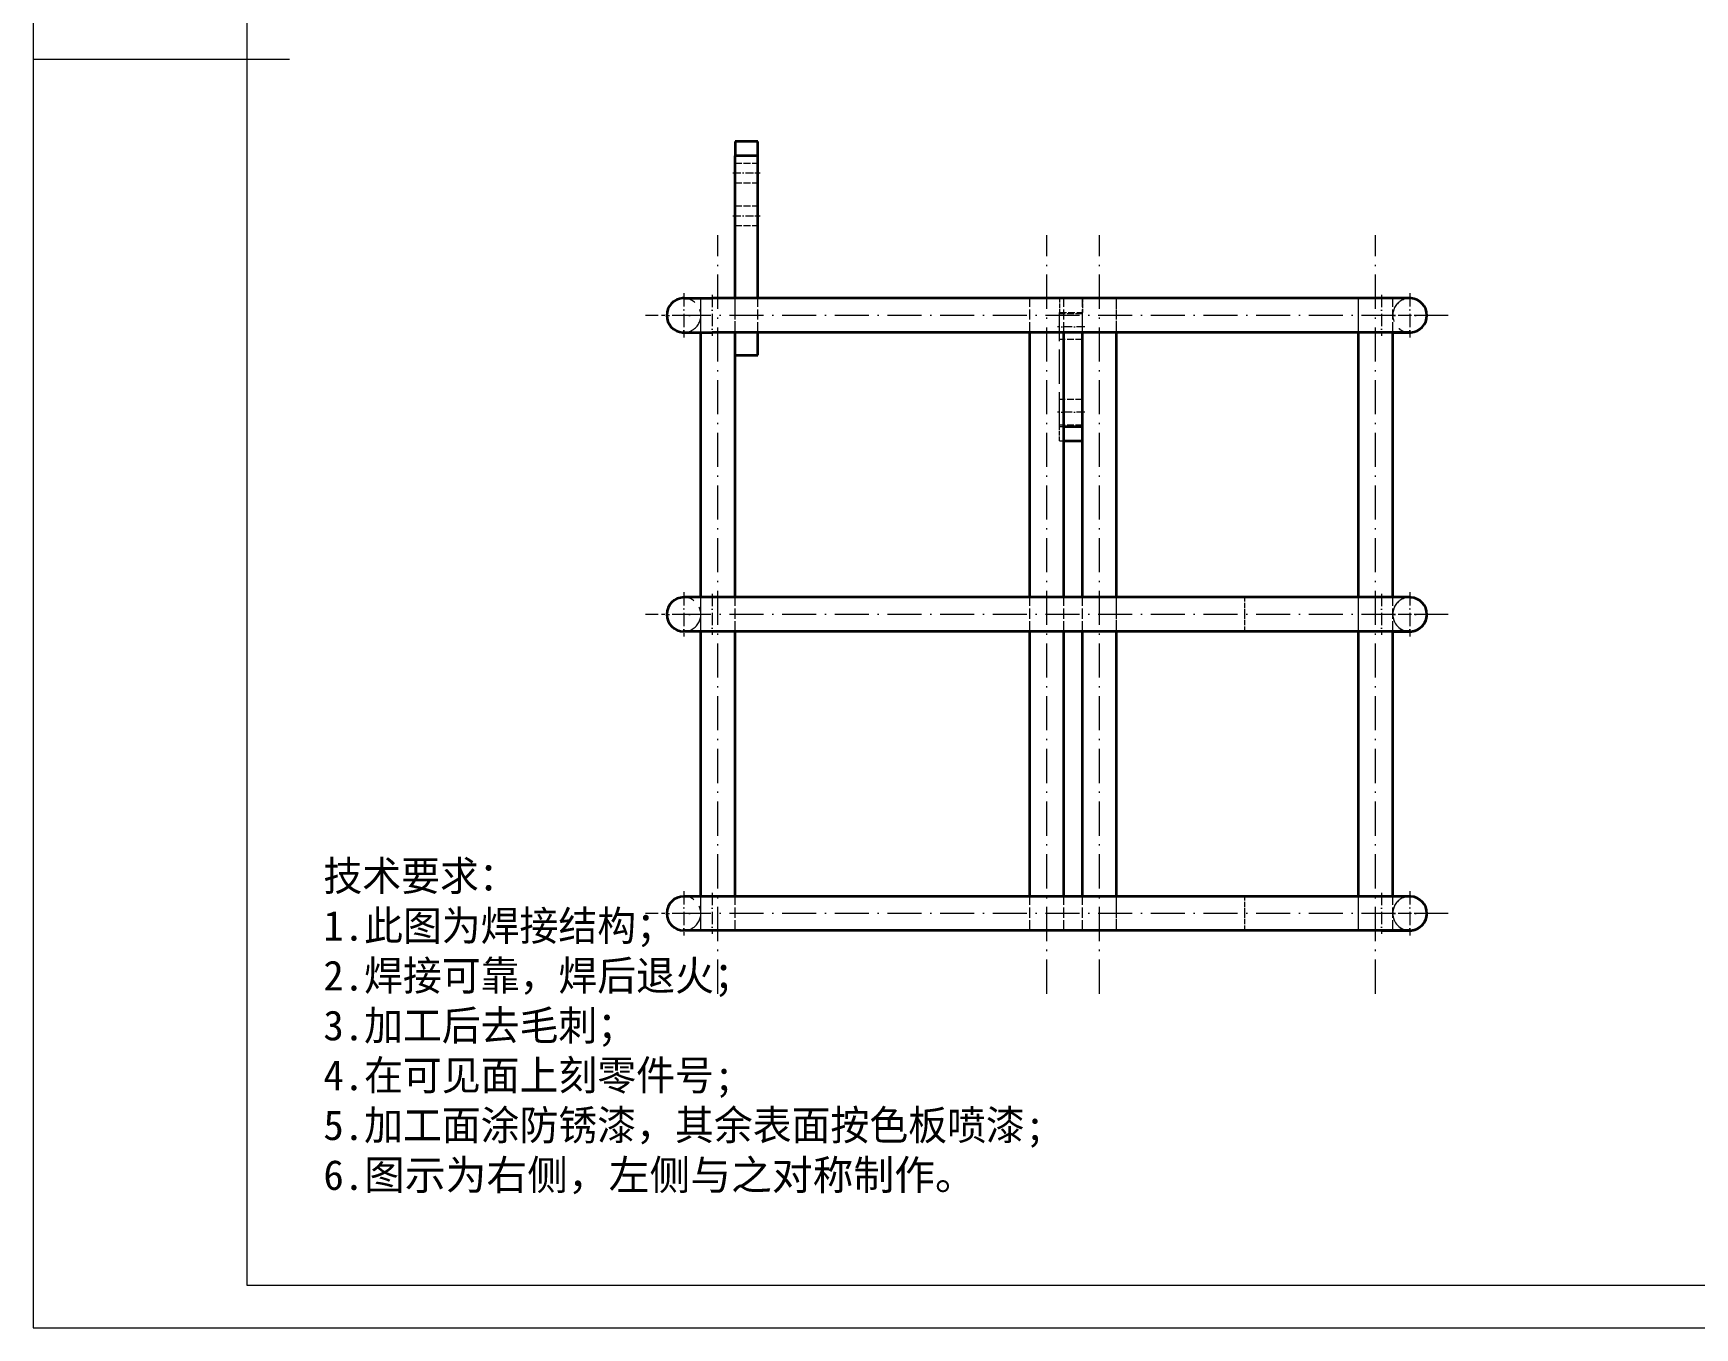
# Model space of a CAD drawing. Header units: millimetres. Extents: x -15766 to 80009, y -9701 to 15159.
# Drawn here: x 11268 to 11852, y 13254 to 13708 of the extents above; entities that cross this region are included whole.
import ezdxf

# ---------------------------------------------------------------- set-up
doc = ezdxf.new("R2010")
doc.units = ezdxf.units.MM
for name, pattern in [('CENTER-HOKUTO_1', [16, 13, -1, 1, -1]), ('DASHDOT', [18.5, 12, -3, 0.5, -3]), ('DASHED', [15, 12, -3]), ('HIDDEN-HOKUTO_1', [2, 1, -1])]:
    doc.linetypes.add(name, pattern=pattern)
for name, color, linetype, lineweight in [('AM_7', 2, 'CENTER-HOKUTO_1', 18), ('AM_HID', 1, 'HIDDEN-HOKUTO_1', 18), ('AM_VIS', 7, 'Continuous', 18), ('CDRAFT0', 7, 'Continuous', 18), ('title_frame', 7, 'Continuous', 18), ('word_dim', 9, 'Continuous', 18), ('粗实线层_1', 7, 'Continuous', 15)]:
    doc.layers.add(name, color=color, linetype=linetype, lineweight=lineweight)

# ---------------------------------------------------------------- blocks, each defined once
blk = doc.blocks.new('*X588')
at = {"layer": 'CDRAFT0'}
for p, q in [((0, 297), (0, 0)), ((0, 0), (420, 0))]:
    blk.add_line(p, q, dxfattribs=at)
at = {"layer": '粗实线层_1'}
for p, q in [((25, 292), (25, 5)), ((0, 148.5), (30, 148.5)), ((25, 5), (415, 5))]:
    blk.add_line(p, q, dxfattribs=at)

msp = doc.modelspace()

# ---------------------------------------------------------------- linework, layer by layer
at = {"layer": 'AM_7', "linetype": 'DASHDOT', "lineweight": 13, "ltscale": 0.23999}
for p, q in [((11514.08692, 13659.21365), (11523.68653, 13659.21365)), ((11514.08692, 13644.21365), (11523.68653, 13644.21365))]:
    msp.add_line(p, q, dxfattribs=at)
at = {"layer": 'AM_7', "linetype": 'DASHDOT', "lineweight": 13}
for p, q in [((11508.88673, 13371.01363), (11508.88673, 13637.4136)), ((11624.38673, 13371.01363), (11624.38673, 13637.4136)), ((11642.88673, 13371.01363), (11642.88673, 13637.4136)), ((11739.88673, 13371.01363), (11739.88673, 13637.4136)), ((11765.38673, 13609.21365), (11483.38575, 13609.21365)), ((11765.38673, 13504.21365), (11483.38575, 13504.21365)), ((11765.38673, 13399.21365), (11483.38575, 13399.21365))]:
    msp.add_line(p, q, dxfattribs=at)
at = {"layer": 'AM_7', "linetype": 'DASHDOT', "lineweight": 13, "ltscale": 0.390002}
for p, q in [((11496.88673, 13617.01369), (11496.88673, 13601.4136)), ((11751.88673, 13617.01369), (11751.88673, 13601.4136)), ((11496.88673, 13512.01369), (11496.88673, 13496.4136)), ((11751.88673, 13512.01369), (11751.88673, 13496.4136))]:
    msp.add_line(p, q, dxfattribs=at)
at = {"layer": 'AM_7', "linetype": 'DASHDOT', "lineweight": 13, "ltscale": 0.359998}
msp.add_line((11506.88673, 13616.4136), (11506.88673, 13602.01369), dxfattribs=at)
at = {"layer": 'AM_7', "linetype": 'DASHDOT', "lineweight": 13, "ltscale": 0.360016}
for p, q in [((11741.88673, 13616.41372), (11741.88673, 13602.01308)), ((11506.88673, 13511.41372), (11506.88673, 13497.01308)), ((11741.88673, 13511.41372), (11741.88673, 13497.01308)), ((11506.88673, 13406.41372), (11506.88673, 13392.01308)), ((11741.88673, 13406.41372), (11741.88673, 13392.01308))]:
    msp.add_line(p, q, dxfattribs=at)
at = {"layer": 'AM_7', "linetype": 'DASHDOT', "lineweight": 13, "ltscale": 0.38999}
for p, q in [((11504.68653, 13609.21365), (11489.08692, 13609.21365)), ((11759.68653, 13609.21365), (11744.08692, 13609.21365)), ((11504.68653, 13504.21365), (11489.08692, 13504.21365)), ((11759.68653, 13504.21365), (11744.08692, 13504.21365)), ((11504.68653, 13399.21365), (11489.08692, 13399.21365)), ((11759.68653, 13399.21365), (11744.08692, 13399.21365))]:
    msp.add_line(p, q, dxfattribs=at)
at = {"layer": 'AM_7', "linetype": 'DASHDOT', "lineweight": 13, "ltscale": 0.240015}
for p, q in [((11637.68653, 13605.21365), (11628.08595, 13605.21365)), ((11637.68653, 13575.21365), (11628.08595, 13575.21365))]:
    msp.add_line(p, q, dxfattribs=at)
at = {"layer": 'AM_7', "linetype": 'DASHDOT', "lineweight": 13, "ltscale": 0.389999}
for p, q in [((11496.88673, 13407.01363), (11496.88673, 13391.41366)), ((11751.88673, 13407.01363), (11751.88673, 13391.41366))]:
    msp.add_line(p, q, dxfattribs=at)
at = {"layer": 'AM_HID', "linetype": 'DASHED', "lineweight": 13, "ltscale": 0.2}
for p, q in [((11514.88673, 13665.21365), (11522.88673, 13665.21365)), ((11514.88673, 13662.71365), (11522.88673, 13662.71365)), ((11514.88673, 13655.71365), (11522.88673, 13655.71365)), ((11514.88673, 13647.71365), (11522.88673, 13647.71365)), ((11514.88673, 13640.71365), (11522.88673, 13640.71365)), ((11628.88673, 13610.21365), (11636.88673, 13610.21365)), ((11628.88673, 13610.21365), (11636.88673, 13610.21365)), ((11636.88673, 13609.71365), (11628.88673, 13609.71365)), ((11741.88673, 13603.21365), (11733.88673, 13603.21365)), ((11636.88673, 13600.71365), (11628.88673, 13600.71365)), ((11636.88673, 13579.71365), (11628.88673, 13579.71365)), ((11636.88673, 13570.71365), (11628.88673, 13570.71365)), ((11628.88673, 13570.21365), (11636.88673, 13570.21365)), ((11741.88673, 13498.21365), (11733.88673, 13498.21365)), ((11741.88673, 13498.21365), (11733.88673, 13498.21365))]:
    msp.add_line(p, q, dxfattribs=at)
at = {"layer": 'AM_HID', "linetype": 'DASHED', "lineweight": 13, "ltscale": 0.15}
for p, q in [((11508.88673, 13615.21365), (11502.88673, 13615.21365)), ((11514.88673, 13615.21365), (11508.88673, 13615.21365)), ((11624.38673, 13615.21365), (11618.38673, 13615.21365)), ((11630.38673, 13615.21365), (11624.38673, 13615.21365)), ((11642.88673, 13615.21365), (11636.88673, 13615.21365)), ((11648.88673, 13615.21365), (11642.88673, 13615.21365)), ((11648.88673, 13609.21365), (11648.88673, 13615.21365)), ((11739.88673, 13615.21365), (11733.88673, 13615.21365)), ((11745.88673, 13615.21365), (11739.88673, 13615.21365)), ((11648.88673, 13603.21365), (11648.88673, 13609.21365)), ((11648.88673, 13504.21365), (11648.88673, 13510.21365)), ((11693.88673, 13504.21365), (11693.88673, 13510.21365)), ((11648.88673, 13498.21365), (11648.88673, 13504.21365)), ((11693.88673, 13498.21365), (11693.88673, 13504.21365)), ((11648.88673, 13399.21365), (11648.88673, 13405.21365)), ((11693.88673, 13399.21365), (11693.88673, 13405.21365)), ((11648.88673, 13393.21365), (11648.88673, 13399.21365)), ((11693.88673, 13393.21365), (11693.88673, 13399.21365))]:
    msp.add_line(p, q, dxfattribs=at)
at = {"layer": 'AM_HID', "linetype": 'DASHED', "lineweight": 13, "ltscale": 0.3}
for p, q in [((11502.88673, 13603.21365), (11502.88673, 13615.21365)), ((11514.88673, 13603.21377), (11514.88673, 13615.21377)), ((11514.88673, 13603.21365), (11514.88673, 13615.21365)), ((11522.88673, 13603.21377), (11522.88673, 13615.21377)), ((11618.38673, 13603.21365), (11618.38673, 13615.21365)), ((11630.38673, 13603.21365), (11630.38673, 13615.21365)), ((11733.88673, 13603.21365), (11733.88673, 13615.21365)), ((11745.88673, 13603.21365), (11745.88673, 13615.21365)), ((11502.88673, 13498.21365), (11502.88673, 13510.21365)), ((11514.88673, 13498.21377), (11514.88673, 13510.21377)), ((11514.88673, 13498.21365), (11514.88673, 13510.21365)), ((11618.38673, 13498.21365), (11618.38673, 13510.21365)), ((11630.38673, 13498.21365), (11630.38673, 13510.21365)), ((11636.88673, 13498.21377), (11636.88673, 13510.21377)), ((11648.88673, 13498.21377), (11648.88673, 13510.21377)), ((11733.88673, 13498.21365), (11733.88673, 13510.21365)), ((11745.88673, 13498.21377), (11745.88673, 13510.21377)), ((11745.88673, 13498.21377), (11745.88673, 13510.21377)), ((11745.88673, 13498.21365), (11745.88673, 13510.21365)), ((11502.88673, 13393.21365), (11502.88673, 13405.21365)), ((11514.88673, 13393.21365), (11514.88673, 13405.21365)), ((11618.38673, 13393.21365), (11618.38673, 13405.21365)), ((11630.38673, 13393.21365), (11630.38673, 13405.21365)), ((11733.88673, 13393.21365), (11733.88673, 13405.21365)), ((11745.88673, 13393.21365), (11745.88673, 13405.21365))]:
    msp.add_line(p, q, dxfattribs=at)
at = {"layer": 'AM_HID', "linetype": 'DASHED', "lineweight": 13}
for p, q in [((11502.88673, 13393.21365), (11502.88673, 13615.21365)), ((11514.88673, 13595.21365), (11514.88673, 13615.21365)), ((11741.88673, 13615.21365), (11648.88673, 13615.21365)), ((11733.88673, 13393.21365), (11733.88673, 13615.21365)), ((11733.88673, 13393.21365), (11733.88673, 13615.21365)), ((11628.88673, 13570.21365), (11628.88673, 13610.21365)), ((11741.88673, 13510.21365), (11648.88673, 13510.21365)), ((11741.88673, 13510.21365), (11693.88673, 13510.21365)), ((11741.88673, 13405.21365), (11648.88673, 13405.21365)), ((11741.88673, 13405.21365), (11693.88673, 13405.21365))]:
    msp.add_line(p, q, dxfattribs=at)
at = {"layer": 'AM_HID', "linetype": 'DASHED', "lineweight": 13, "ltscale": 0.125}
for p, q in [((11628.88673, 13615.21365), (11628.88673, 13610.21365)), ((11636.88673, 13615.21365), (11636.88673, 13610.21365)), ((11628.88673, 13565.21365), (11628.88673, 13570.21365))]:
    msp.add_line(p, q, dxfattribs=at)
at = {"layer": 'AM_HID', "linetype": 'DASHED', "lineweight": 13, "ltscale": 0.1625}
msp.add_line((11630.38673, 13615.21365), (11636.88673, 13615.21365), dxfattribs=at)
at = {"layer": 'AM_HID', "linetype": 'DASHED', "lineweight": 13, "ltscale": 0.299997}
for p, q in [((11636.88673, 13603.21377), (11636.88673, 13615.21365)), ((11648.88673, 13603.21377), (11648.88673, 13615.21365)), ((11745.88673, 13603.21377), (11745.88673, 13615.21365)), ((11745.88673, 13603.21377), (11745.88673, 13615.21365))]:
    msp.add_line(p, q, dxfattribs=at)
at = {"layer": 'AM_HID', "linetype": 'DASHED', "lineweight": 13, "ltscale": 0.250073}
msp.add_line((11741.88673, 13615.21365), (11751.88966, 13615.21365), dxfattribs=at)
at = {"layer": 'AM_HID', "linetype": 'DASHED', "lineweight": 13, "ltscale": 0.174997}
msp.add_line((11636.88673, 13603.21377), (11636.88673, 13610.21365), dxfattribs=at)
at = {"layer": 'AM_HID', "linetype": 'DASHED', "lineweight": 13, "ltscale": 0.1}
for p, q in [((11741.88673, 13603.21365), (11745.88673, 13603.21365)), ((11741.88673, 13498.21365), (11745.88673, 13498.21365)), ((11741.88673, 13498.21365), (11745.88673, 13498.21365))]:
    msp.add_line(p, q, dxfattribs=at)
at = {"layer": 'AM_HID', "linetype": 'DASHED', "lineweight": 13, "ltscale": 0.0375}
for p, q in [((11628.88673, 13570.21365), (11630.38673, 13570.21365)), ((11628.88673, 13565.21365), (11630.38673, 13565.21365))]:
    msp.add_line(p, q, dxfattribs=at)
at = {"layer": 'AM_HID', "linetype": 'DASHED', "lineweight": 13, "ltscale": 0.249878}
for p, q in [((11741.88673, 13510.21365), (11751.88184, 13510.21365)), ((11741.88673, 13510.21365), (11751.88184, 13510.21365)), ((11741.88673, 13405.21365), (11751.88184, 13405.21365)), ((11741.88673, 13405.21365), (11751.88184, 13405.21365))]:
    msp.add_line(p, q, dxfattribs=at)
at = {"layer": 'AM_HID', "linetype": 'DASHED', "lineweight": 13, "ltscale": 0.300003}
for p, q in [((11514.88673, 13393.21365), (11514.88673, 13405.21377)), ((11745.88673, 13393.21365), (11745.88673, 13405.21377))]:
    msp.add_line(p, q, dxfattribs=at)
at = {"layer": 'AM_HID', "linetype": 'DASHED', "lineweight": 13, "ltscale": 0.300005}
for p, q in [((11636.88673, 13393.21365), (11636.88673, 13405.21383)), ((11648.88673, 13393.21365), (11648.88673, 13405.21383))]:
    msp.add_line(p, q, dxfattribs=at)
at = {"layer": 'AM_HID', "linetype": 'DASHED', "lineweight": 13, "ltscale": 0.300002}
msp.add_line((11745.88673, 13393.21365), (11745.88673, 13405.21371), dxfattribs=at)
at = {"layer": 'AM_HID', "linetype": 'DASHED', "lineweight": 13}
for centre, radius, start, end in [((11496.88673, 13609.21365), 6, 266.086955, 93.913045), ((11496.88673, 13609.21365), 6, 86.086953, 90.000003), ((11751.88673, 13609.21365), 6, 86.086953, 273.913047), ((11751.88575, 13609.20327), 6.01038, 89.962785, 93.899808), ((11751.88673, 13609.21365), 6, 90.000003, 93.913045), ((11496.88673, 13609.21365), 6, 269.999997, 273.913047), ((11751.88673, 13609.21365), 6, 266.086955, 269.999997), ((11496.88673, 13504.21365), 6, 269.999997, 90.000003), ((11751.88673, 13504.21365), 6, 0, 269.999997), ((11751.88673, 13504.21365), 6, 86.086953, 273.913047), ((11751.88575, 13504.20315), 6.01042, 89.96232, 93.899679), ((11751.88575, 13504.20315), 6.01042, 89.96232, 93.899679), ((11751.88673, 13504.21365), 6, 90.000003, 93.913045), ((11751.88673, 13504.21365), 6, 266.086955, 269.999997), ((11496.88673, 13399.21365), 6, 269.999997, 90.000003), ((11751.88673, 13399.21365), 6, 0, 269.999997), ((11751.88673, 13399.21365), 6, 86.086953, 273.913047), ((11751.88575, 13399.20315), 6.01042, 89.96232, 93.899679), ((11751.88575, 13399.20315), 6.01042, 89.96232, 93.899679), ((11751.88673, 13399.21365), 6, 90.000003, 93.913045), ((11751.88673, 13399.21365), 6, 266.086955, 269.999997)]:
    msp.add_arc(centre, radius, start, end, dxfattribs=at)
at = {"layer": 'AM_VIS', "lineweight": 35, "ltscale": 0.125}
for p, q in [((11514.88673, 13670.21365), (11514.88673, 13665.21365)), ((11522.88673, 13665.21365), (11522.88673, 13670.21365)), ((11636.88673, 13565.21365), (11636.88673, 13570.21365))]:
    msp.add_line(p, q, dxfattribs=at)
at = {"layer": 'AM_VIS', "lineweight": 35, "ltscale": 0.2}
for p, q in [((11522.88673, 13670.21365), (11514.88673, 13670.21365)), ((11522.88673, 13665.21365), (11514.88673, 13665.21365)), ((11514.88673, 13595.21365), (11522.88673, 13595.21365))]:
    msp.add_line(p, q, dxfattribs=at)
at = {"layer": 'AM_VIS', "lineweight": 35}
for p, q in [((11514.88673, 13615.21377), (11514.88673, 13665.21365)), ((11522.88673, 13615.21377), (11522.88673, 13665.21365)), ((11741.88673, 13615.21365), (11506.88673, 13615.21365)), ((11502.88673, 13510.21365), (11502.88673, 13603.21365)), ((11741.88673, 13603.21365), (11506.88673, 13603.21365)), ((11514.88673, 13510.21365), (11514.88673, 13603.21365)), ((11618.38673, 13510.21365), (11618.38673, 13603.21365)), ((11630.38673, 13510.21365), (11630.38673, 13603.21365)), ((11636.88673, 13510.21377), (11636.88673, 13603.21377)), ((11636.88673, 13570.21365), (11636.88673, 13603.21377)), ((11648.88673, 13510.21377), (11648.88673, 13603.21377)), ((11733.88673, 13603.21365), (11648.88673, 13603.21365)), ((11733.88673, 13510.21365), (11733.88673, 13603.21365)), ((11745.88673, 13510.21377), (11745.88673, 13603.21377)), ((11745.88673, 13510.21377), (11745.88673, 13603.21377)), ((11745.88673, 13510.21365), (11745.88673, 13603.21365)), ((11514.88673, 13510.21377), (11514.88673, 13595.21365)), ((11741.88673, 13510.21365), (11506.88673, 13510.21365)), ((11502.88673, 13405.21365), (11502.88673, 13498.21365)), ((11741.88673, 13498.21365), (11506.88673, 13498.21365)), ((11514.88673, 13405.21377), (11514.88673, 13498.21377)), ((11514.88673, 13405.21365), (11514.88673, 13498.21365)), ((11618.38673, 13405.21365), (11618.38673, 13498.21365)), ((11630.38673, 13405.21365), (11630.38673, 13498.21365)), ((11636.88673, 13405.21383), (11636.88673, 13498.21377)), ((11648.88673, 13405.21383), (11648.88673, 13498.21377)), ((11733.88673, 13498.21365), (11648.88673, 13498.21365)), ((11733.88673, 13498.21365), (11693.88673, 13498.21365)), ((11733.88673, 13405.21365), (11733.88673, 13498.21365)), ((11745.88673, 13405.21377), (11745.88673, 13498.21377)), ((11745.88673, 13405.21371), (11745.88673, 13498.21377)), ((11745.88673, 13405.21365), (11745.88673, 13498.21365)), ((11741.88673, 13405.21365), (11506.88673, 13405.21365)), ((11741.88673, 13393.21365), (11506.88673, 13393.21365)), ((11741.88673, 13393.21365), (11648.88673, 13393.21365)), ((11741.88673, 13393.21365), (11693.88673, 13393.21365))]:
    msp.add_line(p, q, dxfattribs=at)
at = {"layer": 'AM_VIS', "lineweight": 35, "ltscale": 0.25}
for p, q in [((11496.88673, 13615.21365), (11506.88673, 13615.21365)), ((11751.88673, 13615.21365), (11741.88673, 13615.21365)), ((11496.88673, 13603.21365), (11506.88673, 13603.21365)), ((11751.88673, 13603.21365), (11741.88673, 13603.21365)), ((11506.88673, 13510.21365), (11496.88673, 13510.21365)), ((11751.88673, 13510.21365), (11741.88673, 13510.21365)), ((11506.88673, 13498.21365), (11496.88673, 13498.21365)), ((11751.88673, 13498.21365), (11741.88673, 13498.21365)), ((11506.88673, 13405.21365), (11496.88673, 13405.21365)), ((11751.88673, 13405.21365), (11741.88673, 13405.21365)), ((11506.88673, 13393.21365), (11496.88673, 13393.21365)), ((11741.88673, 13393.21365), (11751.88673, 13393.21365)), ((11751.88673, 13393.21365), (11741.88673, 13393.21365)), ((11741.88673, 13393.21365), (11751.88673, 13393.21365))]:
    msp.add_line(p, q, dxfattribs=at)
at = {"layer": 'AM_VIS', "lineweight": 35, "ltscale": 0.200003}
for p, q in [((11514.88673, 13595.21365), (11514.88673, 13603.21377)), ((11522.88673, 13595.21365), (11522.88673, 13603.21377))]:
    msp.add_line(p, q, dxfattribs=at)
at = {"layer": 'AM_VIS', "lineweight": 35, "ltscale": 0.15}
for p, q in [((11745.88673, 13603.21365), (11751.88673, 13603.21365)), ((11745.88673, 13498.21365), (11751.88673, 13498.21365)), ((11745.88673, 13498.21365), (11751.88673, 13498.21365)), ((11508.88673, 13393.21365), (11502.88673, 13393.21365)), ((11514.88673, 13393.21365), (11508.88673, 13393.21365)), ((11624.38673, 13393.21365), (11618.38673, 13393.21365)), ((11630.38673, 13393.21365), (11624.38673, 13393.21365)), ((11642.88673, 13393.21365), (11636.88673, 13393.21365)), ((11648.88673, 13393.21365), (11642.88673, 13393.21365)), ((11739.88673, 13393.21365), (11733.88673, 13393.21365)), ((11745.88673, 13393.21365), (11739.88673, 13393.21365))]:
    msp.add_line(p, q, dxfattribs=at)
at = {"layer": 'AM_VIS', "lineweight": 35, "ltscale": 0.1625}
for p, q in [((11630.38673, 13570.21365), (11636.88673, 13570.21365)), ((11630.38673, 13565.21365), (11636.88673, 13565.21365))]:
    msp.add_line(p, q, dxfattribs=at)
at = {"layer": 'AM_VIS', "lineweight": 35, "ltscale": 0.000195}
for p, q in [((11751.88184, 13510.21365), (11751.88966, 13510.21365)), ((11751.88184, 13510.21365), (11751.88966, 13510.21365)), ((11751.88184, 13405.21365), (11751.88966, 13405.21365)), ((11751.88184, 13405.21365), (11751.88966, 13405.21365))]:
    msp.add_line(p, q, dxfattribs=at)
at = {"layer": 'AM_VIS', "lineweight": 35}
for centre, start, end in [((11496.88673, 13609.21365), 93.913045, 266.086955), ((11496.88673, 13609.21365), 90.000003, 93.913045), ((11751.88673, 13609.21365), 86.08696, 90.000003), ((11751.88673, 13609.21365), 273.913047, 86.086953), ((11496.88673, 13609.21365), 266.086955, 269.999997), ((11751.88673, 13609.21365), 269.999997, 273.91304), ((11496.88673, 13504.21365), 90.000003, 269.999997), ((11751.88673, 13504.21365), 86.08696, 90.000003), ((11751.88673, 13504.21365), 273.913047, 86.086953), ((11751.88673, 13504.21365), 269.999997, 0), ((11751.88673, 13504.21365), 269.999997, 273.91304), ((11496.88673, 13399.21365), 90.000003, 269.999997), ((11751.88673, 13399.21365), 86.08696, 90.000003), ((11751.88673, 13399.21365), 273.913047, 86.086953), ((11751.88673, 13399.21365), 269.999997, 0), ((11751.88673, 13399.21365), 269.999997, 273.91304)]:
    msp.add_arc(centre, 6, start, end, dxfattribs=at)

# ---------------------------------------------------------------- block references
at = {"layer": 'title_frame', "xscale": 3, "yscale": 3, "zscale": 3}
msp.add_blockref('*X588', (11268.39934, 13253.73384), dxfattribs=at)

# ---------------------------------------------------------------- texts
at = {"layer": 'word_dim', "linetype": 'Continuous', "ltscale": 4, "insert": (11370.31633, 13417.66437), "char_height": 10.5, "width": 418.8107454, "attachment_point": 1}
msp.add_mtext('{\\C3;技术要求：\\P1.此图为焊接结构；\\P2.焊接可靠，焊后退火；\\P3.加工后去毛刺；\\P4.在可见面上刻零件号;\\P5.加工面涂防锈漆，其余表面按色板喷漆;\\P\\fNSimSun|b0|i0|c134|p49;6\\fSimSun|b0|i0|c134|p49;.图示为右侧，左侧与之对称制作。}', dxfattribs=at)

doc.saveas('drawing.dxf')
